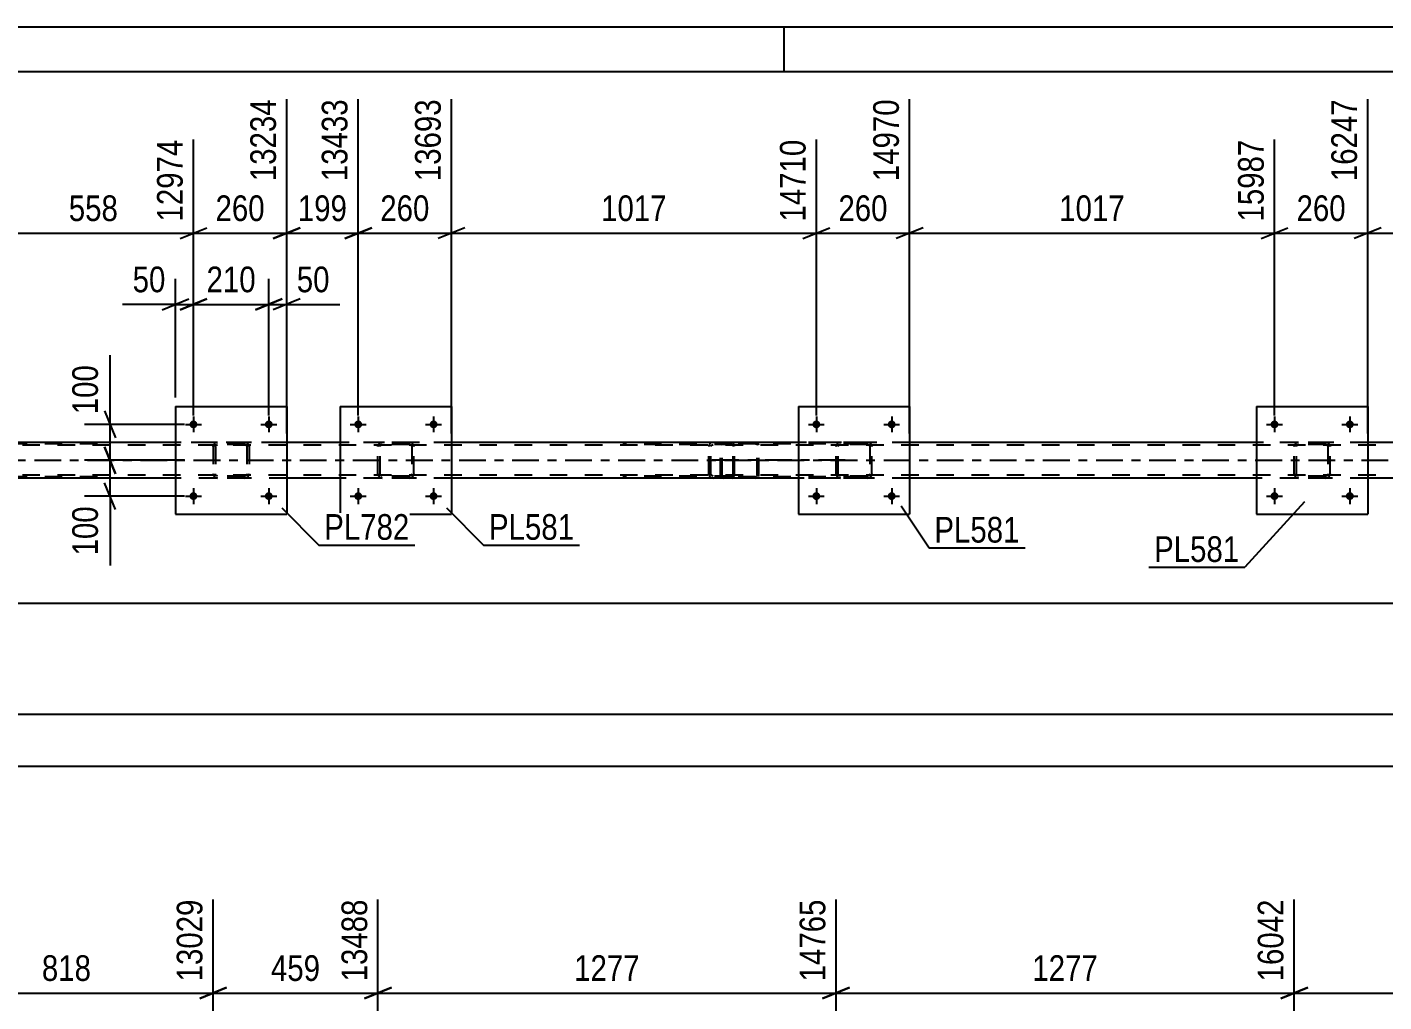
# Model space of a CAD drawing. Header units: millimetres. Extents: x 0 to 841, y 0 to 594.
# Drawn here: x 546.6 to 697.9, y 485.3 to 594 of the extents above; entities that cross this region are included whole.
import ezdxf

# ---------------------------------------------------------------- set-up
doc = ezdxf.new("R2010")
doc.units = ezdxf.units.MM
doc.linetypes.add('DXK_LINE_DOT2', pattern=[3.9198, 1.9599, -1.9599])
doc.linetypes.add('DXK_LINE_DOT3', pattern=[5.9187, 2.979, -0.9799, 0.9799, -0.9799])
doc.styles.add('Arial Narrow', font='ARIALN.TTF', dxfattribs={"height": 0.2})

# ---------------------------------------------------------------- blocks, each defined once
blk = doc.blocks.new('Unknown-318888172-1133')
at = {"color": 5, "linetype": 'Continuous'}
for p, q in [((841, 594), (0, 594)), ((631, 589), (631, 594)), ((836, 589), (5, 589))]:
    blk.add_line(p, q, dxfattribs=at)
blk = doc.blocks.new('Bolt-318888172-5553 - 5496')
at = {"linetype": 'Continuous'}
for points in [[(686.11, 549.69, -1), (685.23, 549.69, -1)], [(694.51, 549.69, -1), (693.63, 549.69, -1)]]:
    blk.add_hatch(color=1, dxfattribs=at).paths.add_polyline_path(points)
at = {"color": 1, "linetype": 'Continuous'}
for p, q in [((684.79, 549.69), (686.55, 549.69)), ((685.67, 550.57), (685.67, 548.81)), ((693.19, 549.69), (694.95, 549.69)), ((694.07, 550.57), (694.07, 548.81))]:
    blk.add_line(p, q, dxfattribs=at)
blk = doc.blocks.new('Bolt-318888172-5554 - 5496')
at = {"linetype": 'Continuous'}
for points in [[(686.11, 541.69, -1), (685.23, 541.69, -1)], [(694.51, 541.69, -1), (693.63, 541.69, -1)]]:
    blk.add_hatch(color=1, dxfattribs=at).paths.add_polyline_path(points)
at = {"color": 1, "linetype": 'Continuous'}
for p, q in [((684.79, 541.69), (686.55, 541.69)), ((685.67, 542.57), (685.67, 540.81)), ((693.19, 541.69), (694.95, 541.69)), ((694.07, 542.57), (694.07, 540.81))]:
    blk.add_line(p, q, dxfattribs=at)
blk = doc.blocks.new('Bolt-318888172-5555 - 5496')
at = {"linetype": 'Continuous'}
for points in [[(635.03, 549.69, -1), (634.15, 549.69, -1)], [(643.43, 549.69, -1), (642.55, 549.69, -1)]]:
    blk.add_hatch(color=1, dxfattribs=at).paths.add_polyline_path(points)
at = {"color": 1, "linetype": 'Continuous'}
for p, q in [((633.71, 549.69), (635.47, 549.69)), ((634.59, 550.57), (634.59, 548.81)), ((642.11, 549.69), (643.87, 549.69)), ((642.99, 550.57), (642.99, 548.81))]:
    blk.add_line(p, q, dxfattribs=at)
blk = doc.blocks.new('Bolt-318888172-5556 - 5496')
at = {"linetype": 'Continuous'}
for points in [[(635.03, 541.69, -1), (634.15, 541.69, -1)], [(643.43, 541.69, -1), (642.55, 541.69, -1)]]:
    blk.add_hatch(color=1, dxfattribs=at).paths.add_polyline_path(points)
at = {"color": 1, "linetype": 'Continuous'}
for p, q in [((633.71, 541.69), (635.47, 541.69)), ((634.59, 542.57), (634.59, 540.81)), ((642.11, 541.69), (643.87, 541.69)), ((642.99, 542.57), (642.99, 540.81))]:
    blk.add_line(p, q, dxfattribs=at)
blk = doc.blocks.new('Bolt-318888172-5557 - 5496')
at = {"linetype": 'Continuous'}
for points in [[(583.95, 549.69, -1), (583.07, 549.69, -1)], [(592.35, 549.69, -1), (591.47, 549.69, -1)]]:
    blk.add_hatch(color=1, dxfattribs=at).paths.add_polyline_path(points)
at = {"color": 1, "linetype": 'Continuous'}
for p, q in [((582.63, 549.69), (584.39, 549.69)), ((583.51, 550.57), (583.51, 548.81)), ((591.03, 549.69), (592.79, 549.69)), ((591.91, 550.57), (591.91, 548.81))]:
    blk.add_line(p, q, dxfattribs=at)
blk = doc.blocks.new('Part-318888172-5675 - 5496')
at = {"color": 7, "linetype": 'DXK_LINE_DOT2'}
for p, q in [((625.18, 547.69), (613.03, 547.69)), ((623.09, 547.69), (622.9, 547.66)), ((623.91, 547.45), (623.91, 547.69)), ((625.29, 547.66), (625.18, 547.69)), ((625.37, 547.55), (625.29, 547.66)), ((625.18, 547.45), (613.03, 547.45)), ((622.61, 547.3), (622.59, 547.21)), ((622.59, 544.17), (622.59, 547.21)), ((622.63, 547.4), (622.61, 547.3)), ((622.84, 547.21), (622.86, 547.3)), ((622.84, 544.17), (622.84, 547.21)), ((622.86, 547.3), (622.91, 547.38)), ((622.91, 547.38), (623, 547.43)), ((623, 547.43), (623.09, 547.45)), ((625.18, 547.45), (625.23, 547.43)), ((625.23, 547.43), (625.28, 547.38)), ((625.28, 547.38), (625.31, 547.3)), ((625.31, 547.3), (625.32, 547.21)), ((625.32, 544.17), (625.32, 547.21)), ((625.43, 547.4), (625.37, 547.55)), ((625.45, 547.21), (625.43, 547.4)), ((625.45, 544.17), (625.45, 547.21)), ((625.18, 543.93), (613.03, 543.93)), ((625.18, 543.69), (613.03, 543.69)), ((622.59, 544.17), (622.61, 544.09)), ((622.61, 544.09), (622.63, 543.99)), ((622.85, 544.11), (622.84, 544.17)), ((622.86, 544.08), (622.85, 544.11)), ((622.91, 544), (622.86, 544.08)), ((622.9, 543.73), (623.09, 543.69)), ((623, 543.95), (622.91, 544)), ((623.09, 543.93), (623, 543.95)), ((623.91, 543.69), (623.91, 543.93)), ((625.23, 543.95), (625.18, 543.93)), ((625.18, 543.69), (625.29, 543.73)), ((625.28, 544), (625.23, 543.95)), ((625.28, 544), (625.29, 544.04)), ((625.29, 544.04), (625.31, 544.08)), ((625.29, 543.73), (625.37, 543.83)), ((625.31, 544.08), (625.32, 544.17)), ((625.37, 543.83), (625.39, 543.86)), ((625.39, 543.86), (625.43, 543.99)), ((625.43, 543.99), (625.45, 544.17))]:
    blk.add_line(p, q, dxfattribs=at)
for centre, start, end in [((623.08, 547.2), 111.1941, 156.1506), ((623.08, 544.19), 203.8494, 248.8059)]:
    blk.add_arc(centre, 0.492, start, end, dxfattribs=at)
blk = doc.blocks.new('Bolt-318888172-5558 - 5496')
at = {"linetype": 'Continuous'}
for points in [[(583.95, 541.69, -1), (583.07, 541.69, -1)], [(592.35, 541.69, -1), (591.47, 541.69, -1)]]:
    blk.add_hatch(color=1, dxfattribs=at).paths.add_polyline_path(points)
at = {"color": 1, "linetype": 'Continuous'}
for p, q in [((582.63, 541.69), (584.39, 541.69)), ((583.51, 542.57), (583.51, 540.81)), ((591.03, 541.69), (592.79, 541.69)), ((591.91, 542.57), (591.91, 540.81))]:
    blk.add_line(p, q, dxfattribs=at)
blk = doc.blocks.new('Part-318888172-5703 - 5496')
at = {"color": 7, "linetype": 'DXK_LINE_DOT2'}
for p, q in [((539.11, 547.69), (538.98, 547.67)), ((554.44, 547.69), (539.11, 547.69)), ((542.82, 547.67), (542.69, 547.69)), ((538.8, 547.49), (538.77, 547.37)), ((538.77, 544.01), (538.77, 547.37)), ((538.94, 547.37), (538.96, 547.43)), ((538.94, 544.01), (538.94, 547.37)), ((538.96, 547.43), (538.99, 547.49)), ((538.99, 547.49), (539.05, 547.52)), ((539.05, 547.52), (539.11, 547.53)), ((554.44, 547.53), (539.11, 547.53)), ((542.69, 547.53), (542.75, 547.52)), ((542.75, 547.52), (542.81, 547.49)), ((542.81, 547.49), (542.85, 547.43)), ((542.85, 547.43), (542.86, 547.37)), ((542.86, 544.01), (542.86, 547.37)), ((543.03, 547.37), (543, 547.49)), ((543.03, 544.01), (543.03, 547.37)), ((538.77, 544.01), (538.8, 543.89)), ((538.96, 543.95), (538.94, 544.01)), ((538.99, 543.9), (538.96, 543.95)), ((538.98, 543.72), (539.11, 543.69)), ((539.05, 543.86), (538.99, 543.9)), ((539.11, 543.85), (539.05, 543.86)), ((554.44, 543.85), (539.11, 543.85)), ((554.44, 543.69), (539.11, 543.69)), ((542.75, 543.86), (542.69, 543.85)), ((542.69, 543.69), (542.82, 543.72)), ((542.81, 543.9), (542.75, 543.86)), ((542.85, 543.95), (542.81, 543.9)), ((542.86, 544.01), (542.85, 543.95)), ((543, 543.89), (543.03, 544.01))]:
    blk.add_line(p, q, dxfattribs=at)
for centre, start, end in [((539.1, 547.36), 110.7583, 155.68), ((542.7, 547.36), 24.32, 69.2417), ((539.1, 544.03), 204.32, 249.2417)]:
    blk.add_arc(centre, 0.331, start, end, dxfattribs=at)
blk = doc.blocks.new('Part-318888172-5618 - 5496')
at = {"color": 2, "linetype": 'Continuous'}
for p, q in [((683.67, 551.69), (683.67, 539.69)), ((683.67, 551.69), (696.07, 551.69)), ((696.07, 551.69), (696.07, 539.69)), ((683.67, 539.69), (696.07, 539.69))]:
    blk.add_line(p, q, dxfattribs=at)
blk = doc.blocks.new('Part-318888172-5619 - 5496')
at = {"color": 7, "linetype": 'DXK_LINE_DOT2'}
for p, q in [((688.16, 547.66), (688.35, 547.69)), ((688.35, 547.69), (688.16, 547.66)), ((691.39, 547.69), (688.35, 547.69)), ((691.39, 547.69), (691.57, 547.66)), ((691.57, 547.66), (691.39, 547.69)), ((687.87, 547.21), (687.9, 547.4)), ((687.9, 547.4), (687.87, 547.21)), ((687.87, 544.17), (687.87, 547.21)), ((688.11, 547.21), (688.13, 547.3)), ((688.11, 544.17), (688.11, 547.21)), ((688.13, 547.3), (688.18, 547.38)), ((688.18, 547.38), (688.26, 547.43)), ((688.26, 547.43), (688.35, 547.45)), ((691.39, 547.45), (688.35, 547.45)), ((691.39, 547.45), (691.48, 547.43)), ((691.48, 547.43), (691.56, 547.38)), ((691.56, 547.38), (691.61, 547.3)), ((691.61, 547.3), (691.63, 547.21)), ((691.63, 547.21), (691.63, 544.17)), ((691.83, 547.4), (691.87, 547.21)), ((691.87, 547.21), (691.83, 547.4)), ((691.87, 544.17), (691.87, 547.21)), ((687.9, 543.99), (687.87, 544.17)), ((687.87, 544.17), (687.9, 543.99)), ((688.13, 544.08), (688.11, 544.17)), ((688.18, 544), (688.13, 544.08)), ((688.35, 543.69), (688.16, 543.73)), ((688.16, 543.73), (688.35, 543.69)), ((688.26, 543.95), (688.18, 544)), ((688.35, 543.93), (688.26, 543.95)), ((691.39, 543.93), (688.35, 543.93)), ((691.39, 543.69), (688.35, 543.69)), ((691.48, 543.95), (691.39, 543.93)), ((691.57, 543.73), (691.39, 543.69)), ((691.39, 543.69), (691.57, 543.73)), ((691.56, 544), (691.48, 543.95)), ((691.61, 544.08), (691.56, 544)), ((691.63, 544.17), (691.61, 544.08)), ((691.87, 544.17), (691.83, 543.99)), ((691.83, 543.99), (691.87, 544.17))]:
    blk.add_line(p, q, dxfattribs=at)
at = {"color": 7, "linetype": 'DXK_LINE_DOT3'}
blk.add_line((689.87, 545.69), (689.87, 545.69), dxfattribs=at)
at = {"color": 7, "linetype": 'DXK_LINE_DOT2'}
for centre, start, end in [((688.35, 547.21), 112.5, 157.5), ((688.35, 547.21), 112.5, 157.5), ((691.39, 547.21), 22.5, 67.5), ((691.39, 547.21), 22.5, 67.5), ((688.35, 544.17), 202.5, 247.5), ((688.35, 544.17), 202.5, 247.5), ((691.39, 544.17), 292.5, 337.5), ((691.39, 544.17), 292.5, 337.5)]:
    blk.add_arc(centre, 0.48, start, end, dxfattribs=at)
blk = doc.blocks.new('Part-318888172-5624 - 5496')
at = {"color": 2, "linetype": 'Continuous'}
for p, q in [((632.59, 551.69), (632.59, 539.69)), ((632.59, 551.69), (644.99, 551.69)), ((644.99, 551.69), (644.99, 539.69)), ((632.59, 539.69), (644.99, 539.69))]:
    blk.add_line(p, q, dxfattribs=at)
blk = doc.blocks.new('Part-318888172-5625 - 5496')
at = {"color": 7, "linetype": 'DXK_LINE_DOT2'}
for p, q in [((637.08, 547.66), (637.27, 547.69)), ((637.27, 547.69), (637.08, 547.66)), ((640.31, 547.69), (637.27, 547.69)), ((640.31, 547.69), (640.49, 547.66)), ((640.49, 547.66), (640.31, 547.69)), ((636.79, 547.21), (636.82, 547.4)), ((636.82, 547.4), (636.79, 547.21)), ((636.79, 544.17), (636.79, 547.21)), ((637.03, 547.21), (637.05, 547.3)), ((637.03, 544.17), (637.03, 547.21)), ((637.05, 547.3), (637.1, 547.38)), ((637.1, 547.38), (637.18, 547.43)), ((637.18, 547.43), (637.27, 547.45)), ((640.31, 547.45), (637.27, 547.45)), ((640.31, 547.45), (640.4, 547.43)), ((640.4, 547.43), (640.48, 547.38)), ((640.48, 547.38), (640.53, 547.3)), ((640.53, 547.3), (640.55, 547.21)), ((640.55, 547.21), (640.55, 544.17)), ((640.75, 547.4), (640.79, 547.21)), ((640.79, 547.21), (640.75, 547.4)), ((640.79, 544.17), (640.79, 547.21)), ((636.82, 543.99), (636.79, 544.17)), ((636.79, 544.17), (636.82, 543.99)), ((637.05, 544.08), (637.03, 544.17)), ((637.1, 544), (637.05, 544.08)), ((637.27, 543.69), (637.08, 543.73)), ((637.08, 543.73), (637.27, 543.69)), ((637.18, 543.95), (637.1, 544)), ((637.27, 543.93), (637.18, 543.95)), ((640.31, 543.93), (637.27, 543.93)), ((640.31, 543.69), (637.27, 543.69)), ((640.4, 543.95), (640.31, 543.93)), ((640.49, 543.73), (640.31, 543.69)), ((640.31, 543.69), (640.49, 543.73)), ((640.48, 544), (640.4, 543.95)), ((640.53, 544.08), (640.48, 544)), ((640.55, 544.17), (640.53, 544.08)), ((640.79, 544.17), (640.75, 543.99)), ((640.75, 543.99), (640.79, 544.17))]:
    blk.add_line(p, q, dxfattribs=at)
at = {"color": 7, "linetype": 'DXK_LINE_DOT3'}
blk.add_line((638.79, 545.69), (638.79, 545.69), dxfattribs=at)
at = {"color": 7, "linetype": 'DXK_LINE_DOT2'}
for centre, start, end in [((637.27, 547.21), 112.5, 157.5), ((637.27, 547.21), 112.5, 157.5), ((640.31, 547.21), 22.5, 67.5), ((640.31, 547.21), 22.5, 67.5), ((637.27, 544.17), 202.5, 247.5), ((637.27, 544.17), 202.5, 247.5), ((640.31, 544.17), 292.5, 337.5), ((640.31, 544.17), 292.5, 337.5)]:
    blk.add_arc(centre, 0.48, start, end, dxfattribs=at)
blk = doc.blocks.new('Part-318888172-5630 - 5496')
at = {"color": 2, "linetype": 'Continuous'}
for p, q in [((581.51, 551.69), (581.51, 539.69)), ((581.51, 551.69), (593.91, 551.69)), ((593.91, 551.69), (593.91, 539.69)), ((581.51, 539.69), (593.91, 539.69))]:
    blk.add_line(p, q, dxfattribs=at)
blk = doc.blocks.new('Part-318888172-5631 - 5496')
at = {"color": 7, "linetype": 'DXK_LINE_DOT2'}
for p, q in [((586, 547.66), (586.19, 547.69)), ((586.19, 547.69), (586, 547.66)), ((589.23, 547.69), (586.19, 547.69)), ((589.23, 547.69), (589.41, 547.66)), ((589.41, 547.66), (589.23, 547.69)), ((585.71, 547.21), (585.74, 547.4)), ((585.74, 547.4), (585.71, 547.21)), ((585.71, 544.17), (585.71, 547.21)), ((585.95, 547.21), (585.97, 547.3)), ((585.95, 544.17), (585.95, 547.21)), ((585.97, 547.3), (586.02, 547.38)), ((586.02, 547.38), (586.1, 547.43)), ((586.1, 547.43), (586.19, 547.45)), ((589.23, 547.45), (586.19, 547.45)), ((589.23, 547.45), (589.32, 547.43)), ((589.32, 547.43), (589.4, 547.38)), ((589.4, 547.38), (589.45, 547.3)), ((589.45, 547.3), (589.47, 547.21)), ((589.47, 547.21), (589.47, 544.17)), ((589.67, 547.4), (589.71, 547.21)), ((589.71, 547.21), (589.67, 547.4)), ((589.71, 544.17), (589.71, 547.21)), ((585.74, 543.99), (585.71, 544.17)), ((585.71, 544.17), (585.74, 543.99)), ((585.97, 544.08), (585.95, 544.17)), ((586.02, 544), (585.97, 544.08)), ((586.19, 543.69), (586, 543.73)), ((586, 543.73), (586.19, 543.69)), ((586.1, 543.95), (586.02, 544)), ((586.19, 543.93), (586.1, 543.95)), ((589.23, 543.93), (586.19, 543.93)), ((589.23, 543.69), (586.19, 543.69)), ((589.32, 543.95), (589.23, 543.93)), ((589.41, 543.73), (589.23, 543.69)), ((589.23, 543.69), (589.41, 543.73)), ((589.4, 544), (589.32, 543.95)), ((589.45, 544.08), (589.4, 544)), ((589.47, 544.17), (589.45, 544.08)), ((589.71, 544.17), (589.67, 543.99)), ((589.67, 543.99), (589.71, 544.17))]:
    blk.add_line(p, q, dxfattribs=at)
at = {"color": 7, "linetype": 'DXK_LINE_DOT3'}
blk.add_line((587.71, 545.69), (587.71, 545.69), dxfattribs=at)
at = {"color": 7, "linetype": 'DXK_LINE_DOT2'}
for centre, start, end in [((586.19, 547.21), 112.5, 157.5), ((586.19, 547.21), 112.5, 157.5), ((589.23, 547.21), 22.5, 67.5), ((589.23, 547.21), 22.5, 67.5), ((586.19, 544.17), 202.5, 247.5), ((586.19, 544.17), 202.5, 247.5), ((589.23, 544.17), 292.5, 337.5), ((589.23, 544.17), 292.5, 337.5)]:
    blk.add_arc(centre, 0.48, start, end, dxfattribs=at)
blk = doc.blocks.new('Part-318888172-5702 - 5496')
at = {"color": 7, "linetype": 'DXK_LINE_DOT2'}
for p, q in [((624.25, 547.69), (624.12, 547.67)), ((639.58, 547.69), (624.25, 547.69)), ((627.95, 547.67), (627.82, 547.69)), ((623.93, 547.49), (623.91, 547.37)), ((623.91, 544.01), (623.91, 547.37)), ((624.08, 547.37), (624.09, 547.43)), ((624.08, 544.01), (624.08, 547.37)), ((624.09, 547.43), (624.13, 547.49)), ((624.13, 547.49), (624.18, 547.52)), ((624.18, 547.52), (624.25, 547.53)), ((639.58, 547.53), (624.25, 547.53)), ((627.82, 547.53), (627.89, 547.52)), ((627.89, 547.52), (627.91, 547.5)), ((627.91, 547.5), (627.94, 547.49)), ((627.94, 547.49), (627.98, 547.43)), ((627.98, 547.43), (627.99, 547.37)), ((627.99, 544.01), (627.99, 547.37)), ((628.16, 547.37), (628.14, 547.49)), ((628.16, 544.01), (628.16, 547.37)), ((623.91, 544.01), (623.93, 543.89)), ((624.09, 543.95), (624.08, 544.01)), ((624.13, 543.9), (624.09, 543.95)), ((624.12, 543.72), (624.25, 543.69)), ((624.18, 543.86), (624.13, 543.9)), ((624.25, 543.85), (624.18, 543.86)), ((639.58, 543.85), (624.25, 543.85)), ((639.58, 543.69), (624.25, 543.69)), ((627.82, 543.85), (627.89, 543.86)), ((627.82, 543.69), (627.95, 543.72)), ((627.89, 543.86), (627.91, 543.88)), ((627.91, 543.88), (627.94, 543.9)), ((627.98, 543.95), (627.94, 543.9)), ((627.99, 544.01), (627.98, 543.95)), ((628.14, 543.89), (628.16, 544.01))]:
    blk.add_line(p, q, dxfattribs=at)
at = {"color": 7, "linetype": 'DXK_LINE_DOT3'}
blk.add_line((637.79, 545.69), (622.62, 545.69), dxfattribs=at)
at = {"color": 7, "linetype": 'DXK_LINE_DOT2'}
for centre, start, end in [((624.23, 547.36), 110.7583, 155.68), ((627.84, 547.36), 24.32, 69.2417), ((624.23, 544.03), 204.32, 249.2417)]:
    blk.add_arc(centre, 0.331, start, end, dxfattribs=at)
blk = doc.blocks.new('Part-318888172-5735 - 5496')
at = {"color": 7, "linetype": 'DXK_LINE_DOT2'}
for p, q in [((747.15, 547.69), (172.86, 547.69)), ((575.54, 547.69), (563.14, 547.69)), ((593.91, 547.69), (581.51, 547.69)), ((644.99, 547.69), (632.59, 547.69)), ((696.07, 547.69), (683.67, 547.69)), ((767.53, 547.37), (103.5, 547.37)), ((767.53, 544.01), (103.5, 544.01)), ((575.54, 543.69), (563.14, 543.69)), ((593.91, 543.69), (581.51, 543.69)), ((644.99, 543.69), (632.59, 543.69)), ((696.07, 543.69), (683.67, 543.69))]:
    blk.add_line(p, q, dxfattribs=at)
at = {"color": 2, "linetype": 'Continuous'}
for p, q in [((563.14, 547.69), (542.83, 547.69)), ((581.51, 547.69), (575.54, 547.69)), ((632.59, 547.69), (593.91, 547.69)), ((683.67, 547.69), (644.99, 547.69)), ((707.68, 547.69), (696.07, 547.69)), ((563.14, 543.69), (542.83, 543.69)), ((581.51, 543.69), (575.54, 543.69)), ((632.59, 543.69), (593.91, 543.69)), ((683.67, 543.69), (644.99, 543.69)), ((707.69, 543.69), (696.07, 543.69))]:
    blk.add_line(p, q, dxfattribs=at)
at = {"color": 7, "linetype": 'DXK_LINE_DOT3'}
blk.add_line((103.5, 545.69), (767.53, 545.69), dxfattribs=at)
blk = doc.blocks.new('Part-318888172-5767 - 5496')
at = {"color": 7, "linetype": 'DXK_LINE_DOT2'}
for p, q in [((567.64, 547.66), (567.82, 547.69)), ((567.82, 547.69), (567.64, 547.66)), ((570.86, 547.69), (567.82, 547.69)), ((570.86, 547.69), (571.04, 547.66)), ((571.04, 547.66), (570.86, 547.69)), ((567.34, 547.21), (567.38, 547.4)), ((567.38, 547.4), (567.34, 547.21)), ((567.34, 547.21), (567.34, 544.17)), ((567.58, 547.21), (567.6, 547.3)), ((567.58, 547.21), (567.58, 544.17)), ((567.6, 547.3), (567.65, 547.38)), ((567.65, 547.38), (567.73, 547.43)), ((567.73, 547.43), (567.82, 547.45)), ((570.86, 547.45), (567.82, 547.45)), ((570.86, 547.45), (570.95, 547.43)), ((570.95, 547.43), (571.03, 547.38)), ((571.03, 547.38), (571.08, 547.3)), ((571.08, 547.3), (571.1, 547.21)), ((571.1, 547.21), (571.1, 544.17)), ((571.3, 547.4), (571.34, 547.21)), ((571.34, 547.21), (571.3, 547.4)), ((571.34, 547.21), (571.34, 544.17)), ((567.38, 543.99), (567.34, 544.17)), ((567.34, 544.17), (567.38, 543.99)), ((567.6, 544.08), (567.58, 544.17)), ((567.65, 544), (567.6, 544.08)), ((567.82, 543.69), (567.64, 543.73)), ((567.64, 543.73), (567.82, 543.69)), ((567.73, 543.95), (567.65, 544)), ((567.82, 543.93), (567.73, 543.95)), ((570.86, 543.93), (567.82, 543.93)), ((570.86, 543.69), (567.82, 543.69)), ((570.95, 543.95), (570.86, 543.93)), ((571.04, 543.73), (570.86, 543.69)), ((570.86, 543.69), (571.04, 543.73)), ((571.03, 544), (570.95, 543.95)), ((571.08, 544.08), (571.03, 544)), ((571.1, 544.17), (571.08, 544.08)), ((571.34, 544.17), (571.3, 543.99)), ((571.3, 543.99), (571.34, 544.17))]:
    blk.add_line(p, q, dxfattribs=at)
at = {"color": 7, "linetype": 'DXK_LINE_DOT3'}
blk.add_line((569.34, 545.69), (569.34, 545.69), dxfattribs=at)
at = {"color": 7, "linetype": 'DXK_LINE_DOT2'}
for centre, start, end in [((567.82, 547.21), 112.5, 157.5), ((567.82, 547.21), 112.5, 157.5), ((570.86, 547.21), 22.5, 67.5), ((570.86, 547.21), 22.5, 67.5), ((567.82, 544.17), 202.5, 247.5), ((567.82, 544.17), 202.5, 247.5), ((570.86, 544.17), 292.5, 337.5), ((570.86, 544.17), 292.5, 337.5)]:
    blk.add_arc(centre, 0.48, start, end, dxfattribs=at)
blk = doc.blocks.new('Part-318888172-5772 - 5496')
at = {"color": 2, "linetype": 'Continuous'}
for p, q in [((563.14, 551.69), (563.14, 539.69)), ((563.14, 551.69), (575.54, 551.69)), ((575.54, 551.69), (575.54, 539.69)), ((563.14, 539.69), (575.54, 539.69))]:
    blk.add_line(p, q, dxfattribs=at)
blk = doc.blocks.new('Bolt-318888172-5773 - 5496')
at = {"linetype": 'Continuous'}
for points in [[(565.58, 541.69, -1), (564.7, 541.69, -1)], [(573.98, 541.69, -1), (573.1, 541.69, -1)]]:
    blk.add_hatch(color=1, dxfattribs=at).paths.add_polyline_path(points)
at = {"color": 1, "linetype": 'Continuous'}
for p, q in [((564.26, 541.69), (566.02, 541.69)), ((565.14, 542.57), (565.14, 540.81)), ((572.66, 541.69), (574.42, 541.69)), ((573.54, 542.57), (573.54, 540.81))]:
    blk.add_line(p, q, dxfattribs=at)
blk = doc.blocks.new('Bolt-318888172-5774 - 5496')
at = {"linetype": 'Continuous'}
for points in [[(565.58, 549.69, -1), (564.7, 549.69, -1)], [(573.98, 549.69, -1), (573.1, 549.69, -1)]]:
    blk.add_hatch(color=1, dxfattribs=at).paths.add_polyline_path(points)
at = {"color": 1, "linetype": 'Continuous'}
for p, q in [((564.26, 549.69), (566.02, 549.69)), ((565.14, 550.57), (565.14, 548.81)), ((572.66, 549.69), (574.42, 549.69)), ((573.54, 550.57), (573.54, 548.81))]:
    blk.add_line(p, q, dxfattribs=at)
blk = doc.blocks.new('StraightDimension-318888172-12226 - 5496')
at = {"color": 7, "linetype": 'Continuous'}
for p, q in [((573.54, 550.69), (573.54, 565.93)), ((575.54, 552.69), (575.54, 565.93)), ((572.04, 562.48), (575.04, 563.68)), ((573.54, 563.08), (575.54, 563.08)), ((577.04, 563.68), (574.04, 562.48))]:
    blk.add_line(p, q, dxfattribs=at)
at = {"color": 0}
blk.add_wipeout([(580.92, 563.83), (580.92, 568.03), (576.06, 568.03), (576.06, 563.83)], dxfattribs=at)
at = {"color": 7, "linetype": 'Continuous'}
blk.add_line((575.54, 563.08), (581.45, 563.08), dxfattribs=at)
blk.add_line((575.54, 563.08), (581.45, 563.08), dxfattribs=at)
at = {"color": 3, "style": 'Arial Narrow'}
blk.add_text('50', height=2.863, dxfattribs=at).set_placement((576.66, 564.43))
blk = doc.blocks.new('StraightDimension-318888172-14527 - 5496')
at = {"color": 7, "linetype": 'Continuous'}
for p, q in [((593.91, 548.69), (593.91, 585.96)), ((634.59, 550.69), (634.59, 581.46)), ((595.41, 571.62), (592.41, 570.42)), ((593.91, 571.02), (634.59, 571.02)), ((633.09, 570.42), (636.09, 571.62))]:
    blk.add_line(p, q, dxfattribs=at)
at = {"color": 0, "linetype": 'Continuous'}
blk.add_wipeout([(633.99, 582.06), (629.79, 582.06), (629.79, 571.72), (633.99, 571.72)], dxfattribs=at)
at = {"color": 0}
blk.add_wipeout([(618.5, 571.77), (618.5, 575.97), (609.99, 575.97), (609.99, 571.77)], dxfattribs=at)
at = {"color": 3, "linetype": 'Continuous', "style": 'Arial Narrow'}
blk.add_text('14710', height=2.863, rotation=90.0002, dxfattribs=at).set_placement((633.39, 572.32))
at = {"color": 3, "style": 'Arial Narrow'}
blk.add_text('1017', height=2.863, dxfattribs=at).set_placement((610.59, 572.37))
blk = doc.blocks.new('StraightDimension-318888172-12410 - 5496')
at = {"color": 7, "linetype": 'Continuous'}
for p, q in [((555.24, 551.19), (556.44, 548.19)), ((564.14, 549.69), (552.99, 549.69)), ((555.84, 545.69), (555.84, 549.69)), ((556.44, 544.19), (555.24, 547.19)), ((564.14, 545.69), (552.99, 545.69))]:
    blk.add_line(p, q, dxfattribs=at)
at = {"color": 0}
blk.add_wipeout([(555.09, 556.9), (550.89, 556.9), (550.89, 550.22), (555.09, 550.22)], dxfattribs=at)
at = {"color": 7, "linetype": 'Continuous'}
blk.add_line((555.84, 549.69), (555.84, 557.43), dxfattribs=at)
blk.add_line((555.84, 549.69), (555.84, 557.43), dxfattribs=at)
at = {"color": 3, "style": 'Arial Narrow'}
blk.add_text('100', height=2.863, rotation=90.0002, dxfattribs=at).set_placement((554.49, 550.82))
blk = doc.blocks.new('StraightDimension-318888172-6381 - 5496')
at = {"color": 7, "linetype": 'Continuous'}
blk.add_line((61.58, 517.39), (767.53, 517.39), dxfattribs=at)
blk = doc.blocks.new('StraightDimension-318888172-6402 - 5496')
at = {"color": 7, "linetype": 'Continuous'}
blk.add_line((60.94, 511.57), (768.17, 511.57), dxfattribs=at)
blk = doc.blocks.new('StraightDimension-318888172-6444 - 5496')
at = {"color": 7, "linetype": 'Continuous'}
blk.add_line((61.58, 529.77), (711.29, 529.77), dxfattribs=at)
blk = doc.blocks.new('StraightDimension-318888172-12227 - 5496')
at = {"color": 7, "linetype": 'Continuous'}
for p, q in [((565.14, 550.69), (565.14, 565.93)), ((573.54, 550.69), (573.54, 565.93)), ((563.64, 562.48), (566.64, 563.68)), ((565.14, 563.08), (573.54, 563.08)), ((575.04, 563.68), (572.04, 562.48))]:
    blk.add_line(p, q, dxfattribs=at)
at = {"color": 0}
blk.add_wipeout([(572.68, 563.83), (572.68, 568.03), (566, 568.03), (566, 563.83)], dxfattribs=at)
at = {"color": 3, "style": 'Arial Narrow'}
blk.add_text('210', height=2.863, dxfattribs=at).set_placement((566.6, 564.43))
blk = doc.blocks.new('StraightDimension-318888172-12228 - 5496')
at = {"color": 7, "linetype": 'Continuous'}
for p, q in [((563.14, 552.69), (563.14, 565.93)), ((565.14, 550.69), (565.14, 565.93)), ((561.64, 562.48), (564.64, 563.68)), ((563.14, 563.08), (565.14, 563.08)), ((566.64, 563.68), (563.64, 562.48))]:
    blk.add_line(p, q, dxfattribs=at)
at = {"color": 0}
blk.add_wipeout([(562.61, 563.83), (562.61, 568.03), (557.76, 568.03), (557.76, 563.83)], dxfattribs=at)
at = {"color": 7, "linetype": 'Continuous'}
blk.add_line((563.14, 563.08), (557.23, 563.08), dxfattribs=at)
blk.add_line((563.14, 563.08), (557.23, 563.08), dxfattribs=at)
at = {"color": 3, "style": 'Arial Narrow'}
blk.add_text('50', height=2.863, dxfattribs=at).set_placement((558.36, 564.43))
blk = doc.blocks.new('StraightDimension-318888172-12411 - 5496')
at = {"color": 7, "linetype": 'Continuous'}
for p, q in [((555.24, 547.19), (556.44, 544.19)), ((564.14, 545.69), (552.99, 545.69)), ((555.84, 541.69), (555.84, 545.69)), ((556.44, 540.19), (555.24, 543.19)), ((564.14, 541.69), (552.99, 541.69))]:
    blk.add_line(p, q, dxfattribs=at)
at = {"color": 0}
blk.add_wipeout([(555.09, 541.17), (550.89, 541.17), (550.89, 534.48), (555.09, 534.48)], dxfattribs=at)
at = {"color": 7, "linetype": 'Continuous'}
blk.add_line((555.84, 541.69), (555.84, 533.96), dxfattribs=at)
blk.add_line((555.84, 541.69), (555.84, 533.96), dxfattribs=at)
at = {"color": 3, "style": 'Arial Narrow'}
blk.add_text('100', height=2.863, rotation=90.0002, dxfattribs=at).set_placement((554.49, 535.08))
blk = doc.blocks.new('StraightDimension-318888172-14523 - 5496')
at = {"color": 7, "linetype": 'Continuous'}
for p, q in [((696.07, 548.69), (696.07, 585.96)), ((711.28, 553.86), (711.28, 585.96)), ((697.57, 571.62), (694.57, 570.42)), ((696.07, 571.02), (711.28, 571.02)), ((709.78, 570.42), (712.78, 571.62))]:
    blk.add_line(p, q, dxfattribs=at)
at = {"color": 0}
blk.add_wipeout([(707.02, 571.77), (707.02, 575.97), (700.33, 575.97), (700.33, 571.77)], dxfattribs=at)
at = {"color": 3, "style": 'Arial Narrow'}
blk.add_text('380', height=2.863, dxfattribs=at).set_placement((700.93, 572.37))
at = {"color": 0, "linetype": 'Continuous'}
blk.add_wipeout([(710.68, 586.56), (706.48, 586.56), (706.48, 576.22), (710.68, 576.22)], dxfattribs=at)
at = {"color": 3, "linetype": 'Continuous', "style": 'Arial Narrow'}
blk.add_text('16628', height=2.863, rotation=90.0002, dxfattribs=at).set_placement((710.08, 576.82))
blk = doc.blocks.new('StraightDimension-318888172-14524 - 5496')
at = {"color": 7, "linetype": 'Continuous'}
for p, q in [((696.07, 548.69), (696.07, 585.96)), ((685.67, 550.69), (685.67, 581.46)), ((684.17, 570.42), (687.17, 571.62)), ((685.67, 571.02), (696.07, 571.02)), ((697.57, 571.62), (694.57, 570.42))]:
    blk.add_line(p, q, dxfattribs=at)
at = {"color": 0}
blk.add_wipeout([(694.21, 571.77), (694.21, 575.97), (687.53, 575.97), (687.53, 571.77)], dxfattribs=at)
at = {"color": 3, "style": 'Arial Narrow'}
blk.add_text('260', height=2.863, dxfattribs=at).set_placement((688.13, 572.37))
at = {"color": 0, "linetype": 'Continuous'}
blk.add_wipeout([(695.47, 586.56), (691.27, 586.56), (691.27, 576.22), (695.47, 576.22)], dxfattribs=at)
at = {"color": 3, "linetype": 'Continuous', "style": 'Arial Narrow'}
blk.add_text('16247', height=2.863, rotation=90.0002, dxfattribs=at).set_placement((694.87, 576.82))
blk = doc.blocks.new('StraightDimension-318888172-14525 - 5496')
at = {"color": 7, "linetype": 'Continuous'}
for p, q in [((644.99, 548.69), (644.99, 585.96)), ((685.67, 550.69), (685.67, 581.46)), ((646.49, 571.62), (643.49, 570.42)), ((644.99, 571.02), (685.67, 571.02)), ((684.17, 570.42), (687.17, 571.62))]:
    blk.add_line(p, q, dxfattribs=at)
at = {"color": 0, "linetype": 'Continuous'}
blk.add_wipeout([(685.07, 582.06), (680.87, 582.06), (680.87, 571.72), (685.07, 571.72)], dxfattribs=at)
at = {"color": 0}
blk.add_wipeout([(669.58, 571.77), (669.58, 575.97), (661.07, 575.97), (661.07, 571.77)], dxfattribs=at)
at = {"color": 3, "linetype": 'Continuous', "style": 'Arial Narrow'}
blk.add_text('15987', height=2.863, rotation=90.0002, dxfattribs=at).set_placement((684.47, 572.32))
at = {"color": 3, "style": 'Arial Narrow'}
blk.add_text('1017', height=2.863, dxfattribs=at).set_placement((661.67, 572.37))
blk = doc.blocks.new('StraightDimension-318888172-14526 - 5496')
at = {"color": 7, "linetype": 'Continuous'}
for p, q in [((644.99, 548.69), (644.99, 585.96)), ((634.59, 550.69), (634.59, 581.46)), ((633.09, 570.42), (636.09, 571.62)), ((634.59, 571.02), (644.99, 571.02)), ((646.49, 571.62), (643.49, 570.42))]:
    blk.add_line(p, q, dxfattribs=at)
at = {"color": 0}
blk.add_wipeout([(643.13, 571.77), (643.13, 575.97), (636.45, 575.97), (636.45, 571.77)], dxfattribs=at)
at = {"color": 3, "style": 'Arial Narrow'}
blk.add_text('260', height=2.863, dxfattribs=at).set_placement((637.05, 572.37))
at = {"color": 0, "linetype": 'Continuous'}
blk.add_wipeout([(644.39, 586.56), (640.19, 586.56), (640.19, 576.22), (644.39, 576.22)], dxfattribs=at)
at = {"color": 3, "linetype": 'Continuous', "style": 'Arial Narrow'}
blk.add_text('14970', height=2.863, rotation=90.0002, dxfattribs=at).set_placement((643.79, 576.82))
blk = doc.blocks.new('StraightDimension-318888172-14528 - 5496')
at = {"color": 7, "linetype": 'Continuous'}
for p, q in [((583.51, 550.69), (583.51, 585.96)), ((593.91, 548.69), (593.91, 585.96)), ((582.01, 570.42), (585.01, 571.62)), ((583.51, 571.02), (593.91, 571.02)), ((595.41, 571.62), (592.41, 570.42))]:
    blk.add_line(p, q, dxfattribs=at)
at = {"color": 0}
blk.add_wipeout([(592.05, 571.77), (592.05, 575.97), (585.37, 575.97), (585.37, 571.77)], dxfattribs=at)
at = {"color": 3, "style": 'Arial Narrow'}
blk.add_text('260', height=2.863, dxfattribs=at).set_placement((585.97, 572.37))
at = {"color": 0, "linetype": 'Continuous'}
blk.add_wipeout([(593.31, 586.56), (589.11, 586.56), (589.11, 576.22), (593.31, 576.22)], dxfattribs=at)
at = {"color": 3, "linetype": 'Continuous', "style": 'Arial Narrow'}
blk.add_text('13693', height=2.863, rotation=90.0002, dxfattribs=at).set_placement((592.71, 576.82))
blk = doc.blocks.new('StraightDimension-318888172-14529 - 5496')
at = {"color": 7, "linetype": 'Continuous'}
for p, q in [((575.54, 548.69), (575.54, 585.96)), ((583.51, 550.69), (583.51, 585.96)), ((574.04, 570.42), (577.04, 571.62)), ((575.54, 571.02), (583.51, 571.02)), ((585.01, 571.62), (582.01, 570.42))]:
    blk.add_line(p, q, dxfattribs=at)
at = {"color": 0}
blk.add_wipeout([(582.87, 571.77), (582.87, 575.97), (576.18, 575.97), (576.18, 571.77)], dxfattribs=at)
at = {"color": 3, "style": 'Arial Narrow'}
blk.add_text('199', height=2.863, dxfattribs=at).set_placement((576.78, 572.37))
at = {"color": 0, "linetype": 'Continuous'}
blk.add_wipeout([(582.91, 586.56), (578.71, 586.56), (578.71, 576.22), (582.91, 576.22)], dxfattribs=at)
at = {"color": 3, "linetype": 'Continuous', "style": 'Arial Narrow'}
blk.add_text('13433', height=2.863, rotation=90.0002, dxfattribs=at).set_placement((582.31, 576.82))
blk = doc.blocks.new('StraightDimension-318888172-14530 - 5496')
at = {"color": 7, "linetype": 'Continuous'}
for p, q in [((575.54, 548.69), (575.54, 585.96)), ((565.14, 550.69), (565.14, 581.46)), ((563.64, 570.42), (566.64, 571.62)), ((565.14, 571.02), (575.54, 571.02)), ((577.04, 571.62), (574.04, 570.42))]:
    blk.add_line(p, q, dxfattribs=at)
at = {"color": 0}
blk.add_wipeout([(573.68, 571.77), (573.68, 575.97), (567, 575.97), (567, 571.77)], dxfattribs=at)
at = {"color": 3, "style": 'Arial Narrow'}
blk.add_text('260', height=2.863, dxfattribs=at).set_placement((567.6, 572.37))
at = {"color": 0, "linetype": 'Continuous'}
blk.add_wipeout([(574.94, 586.56), (570.74, 586.56), (570.74, 576.22), (574.94, 576.22)], dxfattribs=at)
at = {"color": 3, "linetype": 'Continuous', "style": 'Arial Narrow'}
blk.add_text('13234', height=2.863, rotation=90.0002, dxfattribs=at).set_placement((574.34, 576.82))
blk = doc.blocks.new('StraightDimension-318888172-14531 - 5496')
at = {"color": 7, "linetype": 'Continuous'}
for p, q in [((542.83, 548.69), (542.83, 585.96)), ((565.14, 550.69), (565.14, 581.46)), ((544.33, 571.62), (541.33, 570.42)), ((542.83, 571.02), (565.14, 571.02)), ((563.64, 570.42), (566.64, 571.62))]:
    blk.add_line(p, q, dxfattribs=at)
at = {"color": 0, "linetype": 'Continuous'}
blk.add_wipeout([(564.54, 582.06), (560.34, 582.06), (560.34, 571.72), (564.54, 571.72)], dxfattribs=at)
at = {"color": 0}
blk.add_wipeout([(557.32, 571.77), (557.32, 575.97), (550.64, 575.97), (550.64, 571.77)], dxfattribs=at)
at = {"color": 3, "linetype": 'Continuous', "style": 'Arial Narrow'}
blk.add_text('12974', height=2.863, rotation=90.0002, dxfattribs=at).set_placement((563.94, 572.32))
at = {"color": 3, "style": 'Arial Narrow'}
blk.add_text('558', height=2.863, dxfattribs=at).set_placement((551.24, 572.37))
blk = doc.blocks.new('StraightDimension-318888172-15676 - 3660')
at = {"color": 7, "linetype": 'Continuous'}
for p, q in [((636.79, 449.3), (636.79, 496.71)), ((687.87, 449.3), (687.87, 496.71)), ((638.29, 486.87), (635.29, 485.67)), ((636.79, 486.27), (687.87, 486.27)), ((686.37, 485.67), (689.37, 486.87))]:
    blk.add_line(p, q, dxfattribs=at)
at = {"color": 0, "linetype": 'Continuous'}
blk.add_wipeout([(687.27, 497.31), (683.07, 497.31), (683.07, 486.97), (687.27, 486.97)], dxfattribs=at)
at = {"color": 0}
blk.add_wipeout([(666.58, 487.02), (666.58, 491.22), (658.07, 491.22), (658.07, 487.02)], dxfattribs=at)
at = {"color": 3, "linetype": 'Continuous', "style": 'Arial Narrow'}
blk.add_text('16042', height=2.863, rotation=90.0002, dxfattribs=at).set_placement((686.67, 487.57))
at = {"color": 3, "style": 'Arial Narrow'}
blk.add_text('1277', height=2.863, dxfattribs=at).set_placement((658.67, 487.62))
blk = doc.blocks.new('StraightDimension-318888172-15677 - 3660')
at = {"color": 7, "linetype": 'Continuous'}
for p, q in [((585.71, 449.3), (585.71, 496.71)), ((636.79, 449.3), (636.79, 496.71)), ((587.21, 486.87), (584.21, 485.67)), ((585.71, 486.27), (636.79, 486.27)), ((635.29, 485.67), (638.29, 486.87))]:
    blk.add_line(p, q, dxfattribs=at)
at = {"color": 0, "linetype": 'Continuous'}
blk.add_wipeout([(636.19, 497.31), (631.99, 497.31), (631.99, 486.97), (636.19, 486.97)], dxfattribs=at)
at = {"color": 0}
blk.add_wipeout([(615.5, 487.02), (615.5, 491.22), (606.99, 491.22), (606.99, 487.02)], dxfattribs=at)
at = {"color": 3, "linetype": 'Continuous', "style": 'Arial Narrow'}
blk.add_text('14765', height=2.863, rotation=90.0002, dxfattribs=at).set_placement((635.59, 487.57))
at = {"color": 3, "style": 'Arial Narrow'}
blk.add_text('1277', height=2.863, dxfattribs=at).set_placement((607.59, 487.62))
blk = doc.blocks.new('StraightDimension-318888172-15675 - 3660')
at = {"color": 7, "linetype": 'Continuous'}
for p, q in [((687.87, 449.3), (687.87, 496.71)), ((738.95, 448.58), (738.95, 496.71)), ((689.37, 486.87), (686.37, 485.67)), ((687.87, 486.27), (738.95, 486.27)), ((737.45, 485.67), (740.45, 486.87))]:
    blk.add_line(p, q, dxfattribs=at)
at = {"color": 0, "linetype": 'Continuous'}
blk.add_wipeout([(738.35, 497.31), (734.15, 497.31), (734.15, 486.97), (738.35, 486.97)], dxfattribs=at)
at = {"color": 0}
blk.add_wipeout([(717.66, 487.02), (717.66, 491.22), (709.15, 491.22), (709.15, 487.02)], dxfattribs=at)
at = {"color": 3, "linetype": 'Continuous', "style": 'Arial Narrow'}
blk.add_text('17319', height=2.863, rotation=90.0002, dxfattribs=at).set_placement((737.75, 487.57))
at = {"color": 3, "style": 'Arial Narrow'}
blk.add_text('1277', height=2.863, dxfattribs=at).set_placement((709.75, 487.62))
blk = doc.blocks.new('StraightDimension-318888172-15678 - 3660')
at = {"color": 7, "linetype": 'Continuous'}
for p, q in [((567.34, 449.29), (567.34, 496.71)), ((585.71, 449.3), (585.71, 496.71)), ((568.84, 486.87), (565.84, 485.67)), ((567.34, 486.27), (585.71, 486.27)), ((584.21, 485.67), (587.21, 486.87))]:
    blk.add_line(p, q, dxfattribs=at)
at = {"color": 0, "linetype": 'Continuous'}
blk.add_wipeout([(585.11, 497.31), (580.91, 497.31), (580.91, 486.97), (585.11, 486.97)], dxfattribs=at)
at = {"color": 0}
blk.add_wipeout([(579.87, 487.02), (579.87, 491.22), (573.18, 491.22), (573.18, 487.02)], dxfattribs=at)
at = {"color": 3, "linetype": 'Continuous', "style": 'Arial Narrow'}
blk.add_text('13488', height=2.863, rotation=90.0002, dxfattribs=at).set_placement((584.51, 487.57))
at = {"color": 3, "style": 'Arial Narrow'}
blk.add_text('459', height=2.863, dxfattribs=at).set_placement((573.78, 487.62))
blk = doc.blocks.new('StraightDimension-318888172-15679 - 3660')
at = {"color": 7, "linetype": 'Continuous'}
for p, q in [((534.63, 449.3), (534.63, 496.71)), ((567.34, 449.29), (567.34, 496.71)), ((536.13, 486.87), (533.13, 485.67)), ((534.63, 486.27), (567.34, 486.27)), ((565.84, 485.67), (568.84, 486.87))]:
    blk.add_line(p, q, dxfattribs=at)
at = {"color": 0, "linetype": 'Continuous'}
blk.add_wipeout([(566.74, 497.31), (562.54, 497.31), (562.54, 486.97), (566.74, 486.97)], dxfattribs=at)
at = {"color": 0}
blk.add_wipeout([(554.32, 487.02), (554.32, 491.22), (547.64, 491.22), (547.64, 487.02)], dxfattribs=at)
at = {"color": 3, "linetype": 'Continuous', "style": 'Arial Narrow'}
blk.add_text('13029', height=2.863, rotation=90.0002, dxfattribs=at).set_placement((566.14, 487.57))
at = {"color": 3, "style": 'Arial Narrow'}
blk.add_text('818', height=2.863, dxfattribs=at).set_placement((548.24, 487.62))
blk = doc.blocks.new('Mark-318888172-5614 - 5496')
at = {"color": 0}
blk.add_wipeout([(681.75, 534.35), (681.75, 537.35), (672.25, 537.35), (672.25, 534.35)], dxfattribs=at)
blk.add_wipeout([(681.75, 534.35), (681.75, 537.35), (672.25, 537.35), (672.25, 534.35)], dxfattribs=at)
at = {"color": 30, "linetype": 'Continuous'}
for p in [(689.03, 541.04), (671.65, 533.75)]:
    blk.add_line(p, (682.35, 533.75), dxfattribs=at)
at = {"color": 3, "style": 'Arial Narrow'}
blk.add_text('PL581', height=2.863, dxfattribs=at).set_placement((672.25, 534.35))
blk = doc.blocks.new('Mark-318888172-5620 - 5496')
at = {"color": 0}
blk.add_wipeout([(657.26, 536.51), (657.26, 539.51), (647.75, 539.51), (647.75, 536.51)], dxfattribs=at)
blk.add_wipeout([(657.26, 536.51), (657.26, 539.51), (647.75, 539.51), (647.75, 536.51)], dxfattribs=at)
at = {"color": 30, "linetype": 'Continuous'}
for p, q in [((644.03, 540.59), (647.15, 535.91)), ((647.15, 535.91), (657.86, 535.91))]:
    blk.add_line(p, q, dxfattribs=at)
at = {"color": 3, "style": 'Arial Narrow'}
blk.add_text('PL581', height=2.863, dxfattribs=at).set_placement((647.75, 536.51))
blk = doc.blocks.new('Mark-318888172-5626 - 5496')
at = {"color": 0}
blk.add_wipeout([(607.59, 536.82), (607.59, 539.82), (598.09, 539.82), (598.09, 536.82)], dxfattribs=at)
blk.add_wipeout([(607.59, 536.82), (607.59, 539.82), (598.09, 539.82), (598.09, 536.82)], dxfattribs=at)
at = {"color": 30, "linetype": 'Continuous'}
for p, q in [((593.36, 540.38), (597.49, 536.22)), ((597.49, 536.22), (608.19, 536.22))]:
    blk.add_line(p, q, dxfattribs=at)
at = {"color": 3, "style": 'Arial Narrow'}
blk.add_text('PL581', height=2.863, dxfattribs=at).set_placement((598.09, 536.82))
blk = doc.blocks.new('Mark-318888172-5768 - 5496')
at = {"color": 0}
blk.add_wipeout([(589.23, 536.82), (589.23, 539.82), (579.72, 539.82), (579.72, 536.82)], dxfattribs=at)
blk.add_wipeout([(589.23, 536.82), (589.23, 539.82), (579.72, 539.82), (579.72, 536.82)], dxfattribs=at)
at = {"color": 30, "linetype": 'Continuous'}
for p, q in [((574.99, 540.38), (579.12, 536.22)), ((579.12, 536.22), (589.83, 536.22))]:
    blk.add_line(p, q, dxfattribs=at)
at = {"color": 3, "style": 'Arial Narrow'}
blk.add_text('PL782', height=2.863, dxfattribs=at).set_placement((579.72, 536.82))

msp = doc.modelspace()

# ---------------------------------------------------------------- block references
for name in ['Unknown-318888172-1133', 'Part-318888172-5772 - 5496', 'Part-318888172-5630 - 5496', 'Part-318888172-5624 - 5496', 'Part-318888172-5618 - 5496', 'Part-318888172-5735 - 5496', 'Bolt-318888172-5774 - 5496', 'Bolt-318888172-5557 - 5496', 'Bolt-318888172-5555 - 5496', 'Bolt-318888172-5553 - 5496', 'Part-318888172-5703 - 5496', 'Part-318888172-5767 - 5496', 'Part-318888172-5631 - 5496', 'Part-318888172-5675 - 5496', 'Part-318888172-5702 - 5496', 'Part-318888172-5625 - 5496', 'Part-318888172-5619 - 5496', 'Bolt-318888172-5773 - 5496', 'Bolt-318888172-5558 - 5496', 'Bolt-318888172-5556 - 5496', 'Bolt-318888172-5554 - 5496']:
    msp.add_blockref(name, (0, 0))

# ---------------------------------------------------------------- next in the draw order: block references
for name in ['StraightDimension-318888172-14527 - 5496', 'StraightDimension-318888172-14523 - 5496', 'StraightDimension-318888172-12226 - 5496', 'StraightDimension-318888172-12410 - 5496', 'StraightDimension-318888172-6381 - 5496', 'StraightDimension-318888172-15676 - 3660']:
    msp.add_blockref(name, (0, 0))

# ---------------------------------------------------------------- next in the draw order: block references
for name in ['StraightDimension-318888172-14528 - 5496', 'StraightDimension-318888172-14524 - 5496', 'StraightDimension-318888172-12227 - 5496', 'StraightDimension-318888172-6402 - 5496', 'StraightDimension-318888172-15677 - 3660', 'StraightDimension-318888172-15675 - 3660']:
    msp.add_blockref(name, (0, 0))

# ---------------------------------------------------------------- next in the draw order: block references
for name in ['StraightDimension-318888172-14529 - 5496', 'StraightDimension-318888172-14525 - 5496', 'StraightDimension-318888172-12228 - 5496', 'StraightDimension-318888172-6444 - 5496', 'StraightDimension-318888172-15678 - 3660']:
    msp.add_blockref(name, (0, 0))

# ---------------------------------------------------------------- next in the draw order: block references
for name in ['StraightDimension-318888172-14530 - 5496', 'StraightDimension-318888172-14526 - 5496', 'StraightDimension-318888172-12411 - 5496', 'Mark-318888172-5768 - 5496', 'Mark-318888172-5626 - 5496', 'Mark-318888172-5620 - 5496', 'Mark-318888172-5614 - 5496', 'StraightDimension-318888172-15679 - 3660']:
    msp.add_blockref(name, (0, 0))

# ---------------------------------------------------------------- next in the draw order: block references
msp.add_blockref('StraightDimension-318888172-14531 - 5496', (0, 0))

doc.saveas('drawing.dxf')
